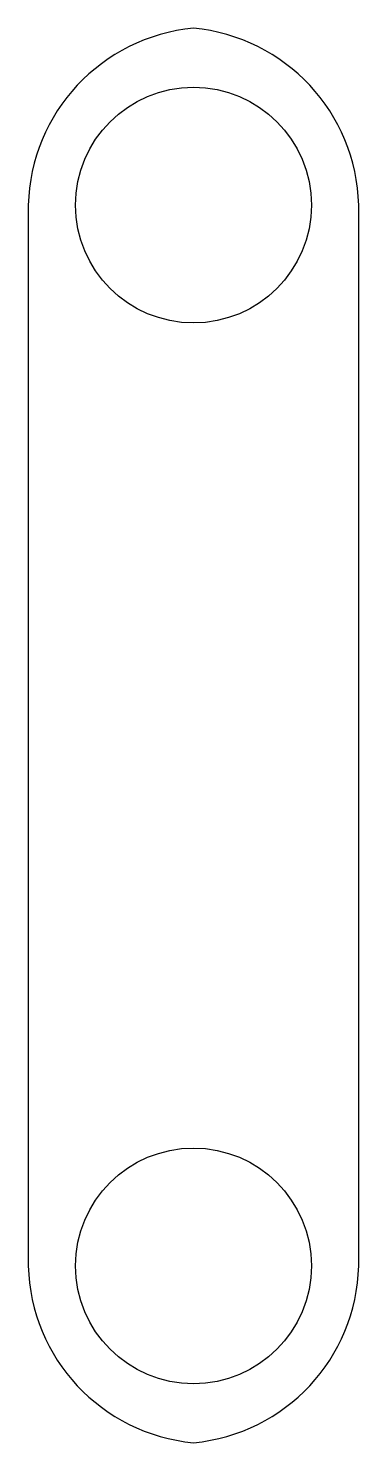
# Model space of a CAD drawing. Header units: millimetres. Extents: x 2484.2 to 2491.2, y 2468.3 to 2498.3.
import ezdxf

# ---------------------------------------------------------------- set-up
doc = ezdxf.new("R2010")
doc.units = ezdxf.units.MM

msp = doc.modelspace()

# ---------------------------------------------------------------- linework, layer by layer
for p, q in [((2484.194, 2494.56), (2484.194, 2472.06)), ((2491.194, 2494.56), (2491.194, 2472.06))]:
    msp.add_line(p, q)
for centre in [(2487.694, 2494.56), (2487.694, 2472.06)]:
    msp.add_circle(centre, 2.5)
for centre, start, end in [((2488.054, 2494.466), 95.3414, 178.6085), ((2487.335, 2494.466), 1.3915, 84.6586), ((2488.054, 2472.154), 181.3915, 264.6586), ((2487.335, 2472.154), 275.3414, 358.6085)]:
    msp.add_arc(centre, 3.861, start, end)

doc.saveas('drawing.dxf')
